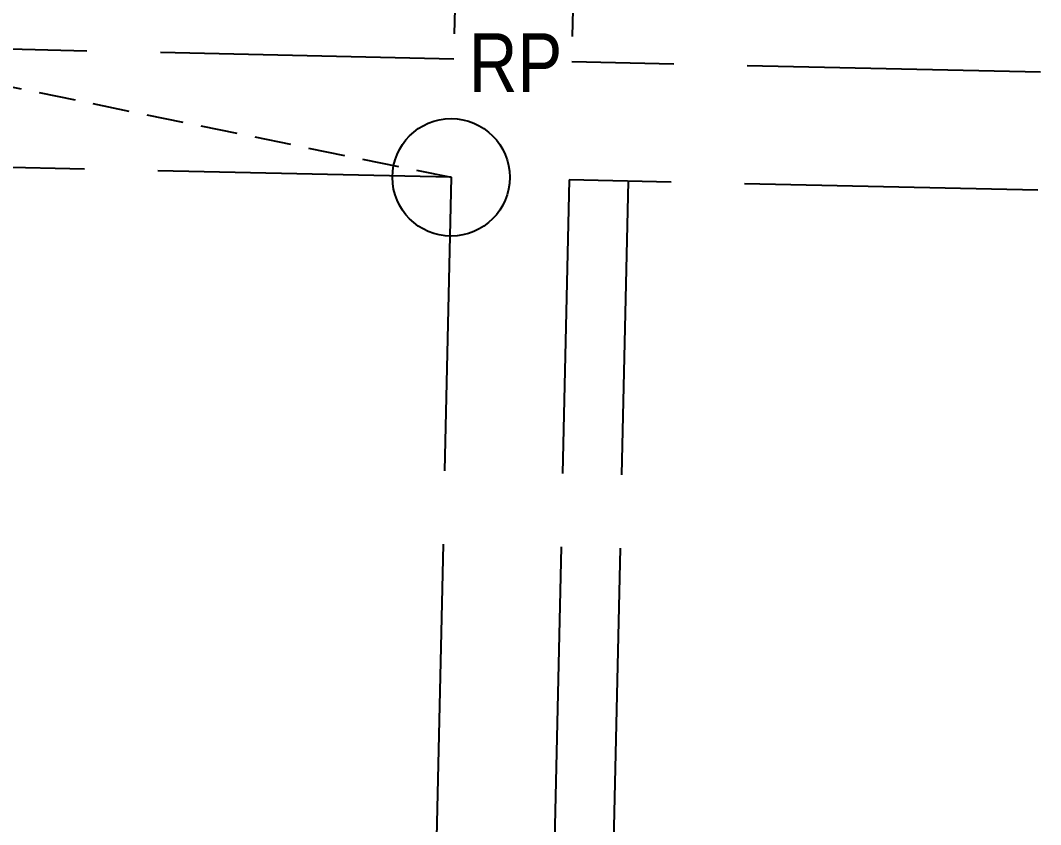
# Model space of a CAD drawing. Extents: x 398383 to 402710, y 6149487 to 6151334.
# Drawn here: x 402513.5 to 402687.3, y 6150281.5 to 6150418.4 of the extents above; entities that cross this region are included whole.
import ezdxf

# ---------------------------------------------------------------- set-up
doc = ezdxf.new("R2010")
doc.units = 0
doc.header["$LTSCALE"] = 5
doc.linetypes.add('foc-TIELINE', pattern=[1.875, 1.25, -0.625])
doc.linetypes.add('foc-UNSURVEYED', pattern=[12.5, 10, -2.5])
for name, color, linetype in [('35', 37, 'Continuous'), ('L-TIE', 7, 'foc-TIELINE'), ('L-USEC', 7, 'foc-UNSURVEYED'), ('R- CONC', 8, 'Continuous')]:
    doc.layers.add(name, color=color, linetype=linetype)
doc.styles.add('80', font='ARIALN.TTF', dxfattribs={"height": 10})

# ---------------------------------------------------------------- blocks, each defined once
blk = doc.blocks.new('*U424')
at = {"layer": '35', "color": 3}
blk.add_circle((0, 0), 10, dxfattribs=at)
at = {"layer": '35', "color": 3, "style": '80'}
blk.add_attdef('RP_001', (3.03, 14.53), '', height=10, dxfattribs=at)

msp = doc.modelspace()

# ---------------------------------------------------------------- linework, layer by layer
at = {"layer": 'L-TIE', "flags": 128}
msp.add_lwpolyline([(402176.921, 6150475.972), (402586.888, 6150391.673)], dxfattribs=at)
at = {"layer": 'L-USEC'}
for p, q in [((402605.138, 6151215.925), (402587.333, 6150411.777)), ((402625.242, 6151215.472), (402607.437, 6150411.332)), ((402587.333, 6150411.777), (401779.978, 6150429.957)), ((402687.309, 6150409.564), (402607.437, 6150411.332)), ((402586.888, 6150391.673), (401779.529, 6150409.853)), ((402586.888, 6150391.673), (402569.086, 6149587.525)), ((402606.992, 6150391.228), (402589.19, 6149587.072)), ((402617.044, 6150391.005), (402599.242, 6149586.857)), ((402686.863, 6150389.459), (402606.992, 6150391.228))]:
    msp.add_line(p, q, dxfattribs=at)

# ---------------------------------------------------------------- block references
at = {"layer": 'R- CONC', "color": 3}
msp.add_blockref('*U424', (402586.888, 6150391.673), dxfattribs=at).add_auto_attribs({'RP_001': 'RP'})

doc.saveas('drawing.dxf')
